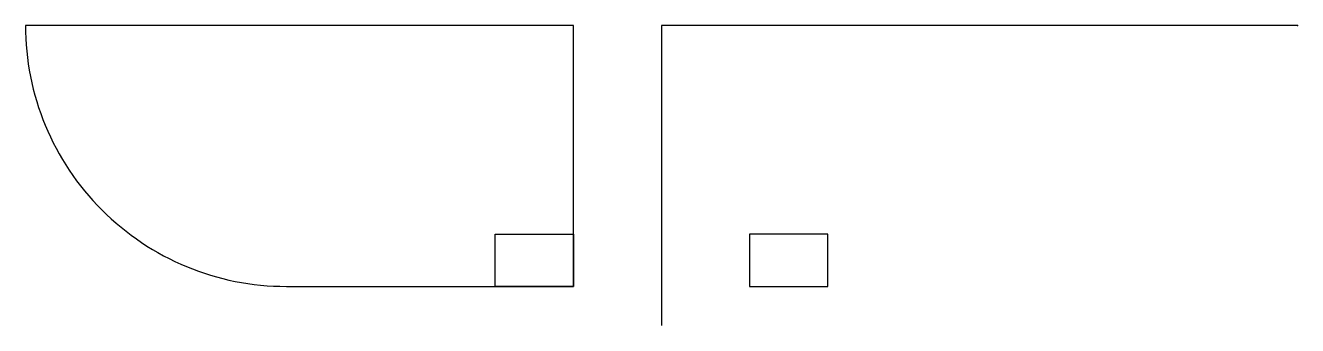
# Model space of a CAD drawing. Header units: millimetres. Extents: x -195 to 0, y -46 to 0.
import ezdxf

# ---------------------------------------------------------------- set-up
doc = ezdxf.new("R2010")
doc.units = ezdxf.units.MM
doc.layers.get('0').update_dxf_attribs({"linetype": 'CONTINUOUS'})

msp = doc.modelspace()

# ---------------------------------------------------------------- linework, layer by layer
for p, q in [((0, 0), (-97.5, 0)), ((-97.5, 0), (-97.5, -46))]:
    msp.add_line(p, q)
msp.add_lwpolyline([(-195, 0, 0.414214), (-155, -40), (-111, -40), (-111, 0)], format="xyb", close=True)
for points in [[(-111, -40), (-123, -40), (-123, -32), (-111, -32)], [(-84, -32), (-84, -40), (-72, -40), (-72, -32)]]:
    msp.add_lwpolyline(points, close=True)
msp.add_point((0, 0))

doc.saveas('drawing.dxf')
